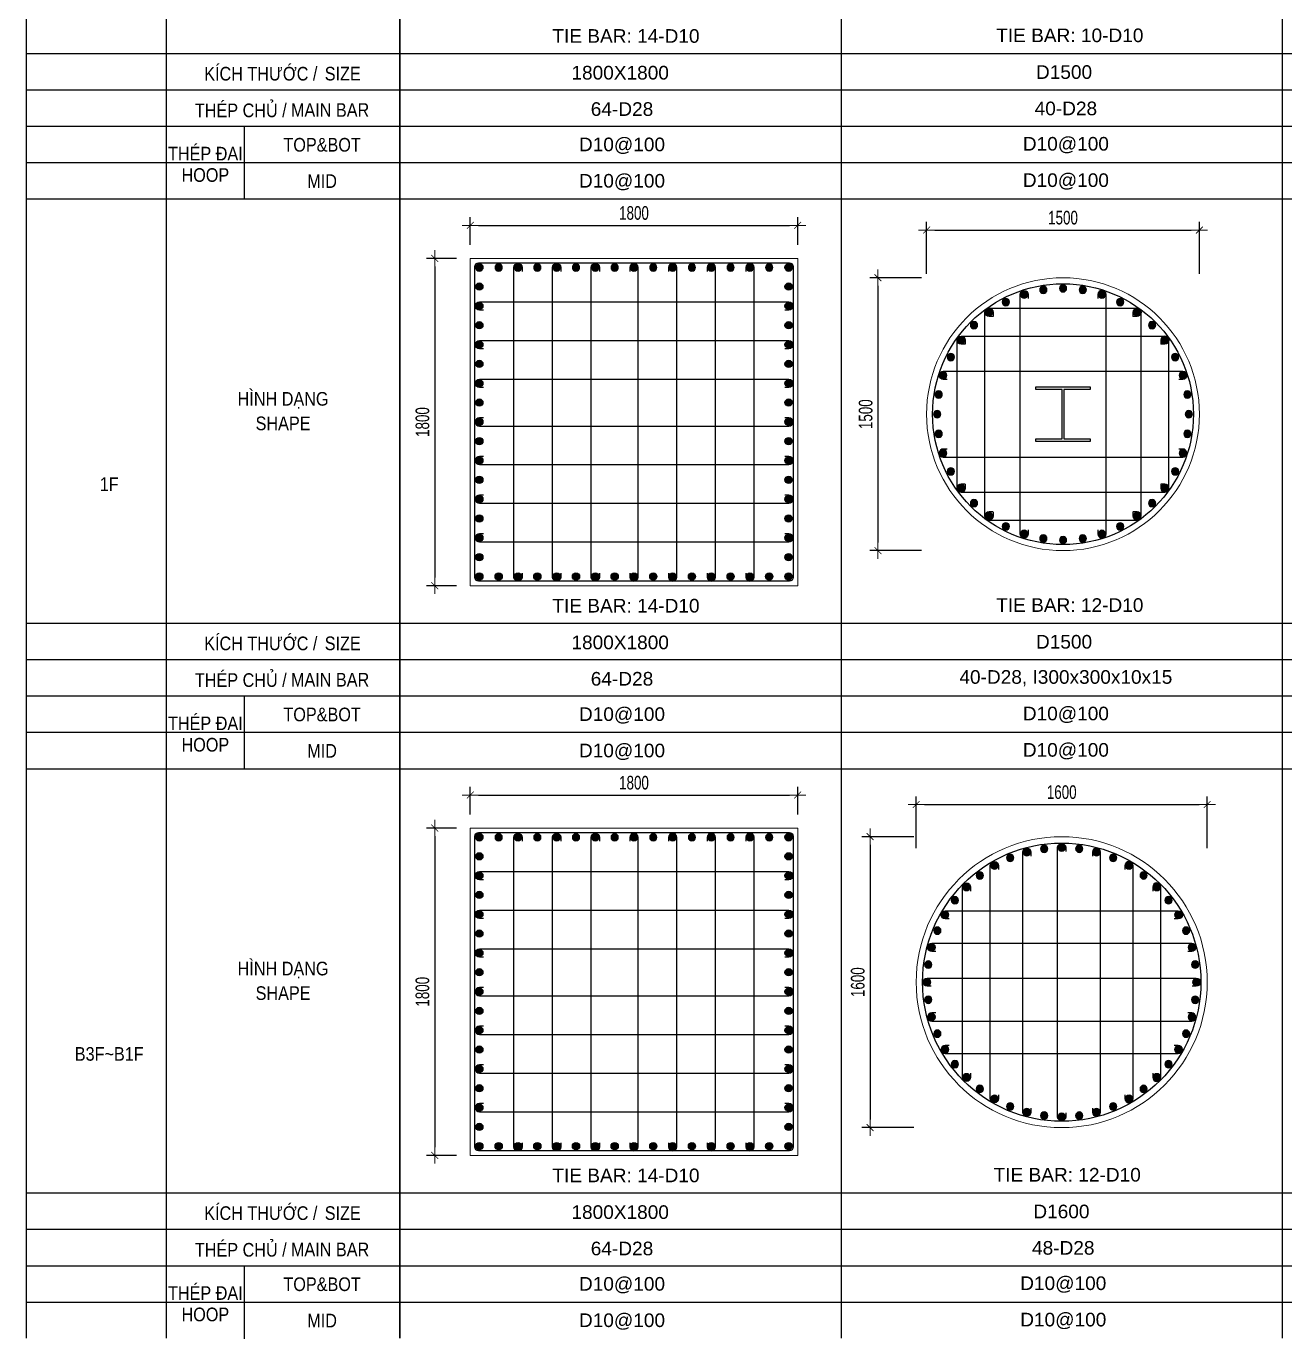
# Model space of a CAD drawing. Header units: millimetres. Extents: x 49323 to 380960, y -6102 to 181761.
# Drawn here: x 364150 to 371069, y 67990 to 75208 of the extents above; entities that cross this region are included whole.
import ezdxf
from ezdxf.enums import TextEntityAlignment as Align

# ---------------------------------------------------------------- set-up
doc = ezdxf.new("R2010")
doc.units = ezdxf.units.MM
doc.linetypes.add('CENTER2', pattern=[1.125, 0.75, -0.125, 0.125, -0.125])
doc.layers.get('Defpoints').update_dxf_attribs({"color": 151, "lineweight": 9})
for name, color, linetype in [('2', 2, 'Continuous'), ('CEN', 1, 'CENTER2'), ('STL', 3, 'Continuous'), ('TIT1', 3, 'Continuous')]:
    doc.layers.add(name, color=color, linetype=linetype)
for name, color, linetype, lineweight in [('NDC_S_CONTINUOUS', 3, 'Continuous', 20), ('NDC_S_DIM', 1, 'Continuous', 15), ('NDC_S_VN TEXT', 7, 'Continuous', 20)]:
    doc.layers.add(name, color=color, linetype=linetype, lineweight=lineweight)
doc.styles.add('NDC_ARIAL', font='arial.ttf', dxfattribs={"width": 0.85})
doc.styles.add('NDC_DIM', font='', dxfattribs={"width": 0.75})
doc.styles.get('NDC_DIM').set_extended_font_data('Dotum')
doc.dimstyles.new('NDC_dim_30', dxfattribs={"dimscale": 30, "dimtxt": 2.5, "dimasz": 1.5, "dimexe": 1.5, "dimexo": 2.5, "dimgap": 1, "dimtad": 1, "dimdec": 0, "dimzin": 0, "dimdsep": 46, "dimtxsty": 'NDC_DIM', "dimblk": 'DIMMARK', "dimcen": 0.09, "dimdle": 1.2, "dimclrd": 1, "dimclre": 1, "dimclrt": 3, "dimadec": 0, "dimazin": 0, "dimtfac": 1, "dimtdec": 0, "dimtix": 1, "dimtofl": 0, "dimtmove": 0, "dimatfit": 3, "dimfxl": 8, "dimfxlon": 1, "dimtolj": 1, "dimtzin": 0, "dimarcsym": 0})

# ---------------------------------------------------------------- blocks, each defined once
blk = doc.blocks.new('DIMMARK')
at = {"layer": 'NDC_S_DIM', "color": 1}
blk.add_line((-1.5, 0), (1, 0), dxfattribs=at)
at = {"layer": 'NDC_S_DIM', "color": 2, "const_width": 0.1}
blk.add_lwpolyline([(-0.42, -0.42), (0.42, 0.42)], dxfattribs=at)
blk = doc.blocks.new('*D2101')
at = {"layer": 'Defpoints', "color": 0, "ltscale": 40, "transparency": 16777216}
for p in [(368391.3, 70980.1), (366591.3, 70798.5), (368391.3, 70798.5)]:
    blk.add_point(p, dxfattribs=at)
at = {"layer": 'NDC_S_DIM', "color": 1, "lineweight": -2, "ltscale": 40, "transparency": 16777216}
for p, q in [((366591.3, 70873.5), (366591.3, 71025.1)), ((368391.3, 70873.5), (368391.3, 71025.1)), ((366636.3, 70980.1), (368346.3, 70980.1))]:
    blk.add_line(p, q, dxfattribs=at)
at = {"layer": 'NDC_S_DIM', "color": 1, "lineweight": -2, "ltscale": 40, "transparency": 16777216, "xscale": 45, "yscale": 45, "zscale": 45, "rotation": 180}
blk.add_blockref('DIMMARK', (366591.3, 70980.1), dxfattribs=at)
at = {"layer": 'NDC_S_DIM', "color": 1, "lineweight": -2, "ltscale": 40, "transparency": 16777216, "xscale": 45, "yscale": 45, "zscale": 45}
blk.add_blockref('DIMMARK', (368391.3, 70980.1), dxfattribs=at)
at = {"layer": 'NDC_S_DIM', "color": 3, "ltscale": 40, "transparency": 16777216, "insert": (367491.3, 71047.7), "char_height": 75, "attachment_point": 5, "style": 'NDC_DIM'}
blk.add_mtext('\\A1;1800', dxfattribs=at)
blk = doc.blocks.new('*D2102')
at = {"layer": 'Defpoints', "color": 0, "ltscale": 40, "transparency": 16777216}
for p in [(366591.3, 70798.5), (366395.9, 68998.5), (366591.3, 68998.5)]:
    blk.add_point(p, dxfattribs=at)
at = {"layer": 'NDC_S_DIM', "color": 1, "lineweight": -2, "ltscale": 40, "transparency": 16777216}
for p, q in [((366516.3, 70798.5), (366350.9, 70798.5)), ((366395.9, 70753.5), (366395.9, 69043.5)), ((366516.3, 68998.5), (366350.9, 68998.5))]:
    blk.add_line(p, q, dxfattribs=at)
at = {"layer": 'NDC_S_DIM', "color": 1, "lineweight": -2, "ltscale": 40, "transparency": 16777216, "xscale": 45, "yscale": 45, "zscale": 45}
for p, rotation in [((366395.9, 70798.5), 90), ((366395.9, 68998.5), 270)]:
    blk.add_blockref('DIMMARK', p, dxfattribs=dict(at, rotation=rotation))
at = {"layer": 'NDC_S_DIM', "color": 3, "ltscale": 40, "transparency": 16777216, "insert": (366328.4, 69898.5), "char_height": 75, "attachment_point": 5, "rotation": 90, "style": 'NDC_DIM'}
blk.add_mtext('\\A1;1800', dxfattribs=at)
blk = doc.blocks.new('8')
at = {"layer": '2'}
blk.add_hatch(color=256, dxfattribs=at).paths.add_polyline_path([(20, 0, 0.386127), (1.9, 19.9), (-1.9, 19.9, 0.386127), (-20, 0, 1)])
blk.add_circle((0, 0), 20, dxfattribs=at)
blk = doc.blocks.new('5')
at = {"layer": 'CEN', "rotation": 180}
blk.add_blockref('8', (0, 0), dxfattribs=at)
blk = doc.blocks.new('*U2041')
at = {"layer": 'STL', "xscale": -1, "rotation": 270}
blk.add_blockref('5', (0, 0), dxfattribs=at)
blk = doc.blocks.new('*U2042')
at = {"layer": 'NDC_S_DIM', "color": 0, "linetype": 'ByBlock', "lineweight": -2, "transparency": 16777216}
for p in [(308694.2, 70751.5), (308800.5, 70751.5), (308906.8, 70751.5), (309013.1, 70751.5), (309119.4, 70751.5), (309225.6, 70751.5), (309331.9, 70751.5), (309438.2, 70751.5), (309544.5, 70751.5), (309650.7, 70751.5), (309757, 70751.5), (309863.3, 70751.5), (309969.6, 70751.5), (310075.9, 70751.5), (310182.1, 70751.5), (310288.4, 70751.5), (310394.7, 70751.5)]:
    blk.add_blockref('*U2041', p, dxfattribs=at)
blk = doc.blocks.new('*U2017')
at = {"layer": 'STL', "xscale": -1, "rotation": 270}
blk.add_blockref('5', (0, 0), dxfattribs=at)
blk = doc.blocks.new('*U2018')
at = {"layer": 'NDC_S_DIM', "color": 0, "linetype": 'ByBlock', "lineweight": -2, "transparency": 16777216}
for p in [(308694.2, 70751.5), (308800.5, 70751.5), (308906.8, 70751.5), (309013.1, 70751.5), (309119.4, 70751.5), (309225.6, 70751.5), (309331.9, 70751.5), (309438.2, 70751.5), (309544.5, 70751.5), (309650.7, 70751.5), (309757, 70751.5), (309863.3, 70751.5), (309969.6, 70751.5), (310075.9, 70751.5), (310182.1, 70751.5), (310288.4, 70751.5), (310394.7, 70751.5)]:
    blk.add_blockref('*U2017', p, dxfattribs=at)
blk = doc.blocks.new('*U2025')
at = {"layer": 'STL', "xscale": -1, "rotation": 270}
blk.add_blockref('5', (0, 0), dxfattribs=at)
blk = doc.blocks.new('*U2026')
at = {"layer": 'NDC_S_DIM', "color": 0, "linetype": 'ByBlock', "lineweight": -2, "transparency": 16777216}
for p in [(308694.2, 70751.5), (308800.5, 70751.5), (308906.8, 70751.5), (309013.1, 70751.5), (309119.4, 70751.5), (309225.6, 70751.5), (309331.9, 70751.5), (309438.2, 70751.5), (309544.5, 70751.5), (309650.7, 70751.5), (309757, 70751.5), (309863.3, 70751.5), (309969.6, 70751.5), (310075.9, 70751.5), (310182.1, 70751.5), (310288.4, 70751.5), (310394.7, 70751.5)]:
    blk.add_blockref('*U2025', p, dxfattribs=at)
blk = doc.blocks.new('*U2039')
at = {"layer": 'STL', "xscale": -1, "rotation": 270}
blk.add_blockref('5', (0, 0), dxfattribs=at)
blk = doc.blocks.new('*U2040')
at = {"layer": 'NDC_S_DIM', "color": 0, "linetype": 'ByBlock', "lineweight": -2, "transparency": 16777216}
for p in [(308694.2, 70751.5), (308800.5, 70751.5), (308906.8, 70751.5), (309013.1, 70751.5), (309119.4, 70751.5), (309225.6, 70751.5), (309331.9, 70751.5), (309438.2, 70751.5), (309544.5, 70751.5), (309650.7, 70751.5), (309757, 70751.5), (309863.3, 70751.5), (309969.6, 70751.5), (310075.9, 70751.5), (310182.1, 70751.5), (310288.4, 70751.5), (310394.7, 70751.5)]:
    blk.add_blockref('*U2039', p, dxfattribs=at)
blk = doc.blocks.new('*U2015')
at = {"layer": 'STL', "xscale": -1}
blk.add_blockref('5', (0, 0), dxfattribs=at)
blk = doc.blocks.new('*U2016')
at = {"layer": 'NDC_S_DIM', "color": 0, "linetype": 'ByBlock', "lineweight": -2, "transparency": 16777216}
for p, rotation in [((295948.3, 68563.1), 15), ((296043.2, 68582), 7.500000000000014), ((296236.4, 68582), 352.5), ((296331.3, 68563.1), 344.9999999999999), ((295769.8, 68489.2), 29.99999999999999), ((295856.6, 68532), 22.49999999999999), ((296423, 68532), 337.4999999999999), ((296509.8, 68489.2), 329.9999999999999), ((295689.3, 68435.4), 37.50000000000001), ((296590.3, 68435.4), 322.5), ((295616.5, 68371.6), 45.00000000000001), ((296663, 68371.6), 315), ((295552.7, 68298.8), 52.49999999999999), ((296726.9, 68298.8), 307.5), ((295498.9, 68218.4), 59.99999999999999), ((296780.6, 68218.4), 300.0000000000001), ((295456.1, 68131.5), 67.5), ((296823.5, 68131.5), 292.4999999999999), ((295425, 68039.9), 75.00000000000001), ((296854.6, 68039.9), 285), ((295406.1, 67944.9), 82.50000000000001), ((296873.5, 67944.9), 277.5), ((295399.8, 67848.4), 90), ((296879.8, 67848.4), 270), ((295406.1, 67751.8), 97.5), ((296873.5, 67751.8), 262.5), ((295425, 67656.8), 105), ((296854.6, 67656.8), 255), ((295456.1, 67565.2), 112.5), ((296823.5, 67565.2), 247.5), ((295498.9, 67478.4), 120), ((296780.6, 67478.4), 240), ((295552.7, 67397.9), 127.5), ((296726.9, 67397.9), 232.5), ((295616.5, 67325.1), 135), ((296663, 67325.1), 225.0000000000001), ((295689.3, 67261.3), 142.5), ((296590.3, 67261.3), 217.5), ((295769.8, 67207.5), 150), ((296509.8, 67207.5), 210), ((295856.6, 67164.7), 157.5), ((295948.3, 67133.6), 165), ((296043.2, 67114.7), 172.5), ((296139.8, 67108.4), 180), ((296236.4, 67114.7), 187.5), ((296331.3, 67133.6), 195), ((296423, 67164.7), 202.5000000000001)]:
    blk.add_blockref('*U2015', p, dxfattribs=dict(at, rotation=rotation))
blk.add_blockref('*U2015', (296139.8, 68588.4), dxfattribs=at)
blk = doc.blocks.new('*D2109')
at = {"layer": 'Defpoints', "color": 0, "ltscale": 40, "transparency": 16777216}
for p in [(370643, 70928), (369043, 69951.2), (370643, 69951.2)]:
    blk.add_point(p, dxfattribs=at)
at = {"layer": 'NDC_S_DIM', "color": 1, "lineweight": -2, "ltscale": 40, "transparency": 16777216}
for p, q in [((369043, 70688), (369043, 70973)), ((370643, 70688), (370643, 70973)), ((369088, 70928), (370598, 70928))]:
    blk.add_line(p, q, dxfattribs=at)
at = {"layer": 'NDC_S_DIM', "color": 1, "lineweight": -2, "ltscale": 40, "transparency": 16777216, "xscale": 45, "yscale": 45, "zscale": 45, "rotation": 180}
blk.add_blockref('DIMMARK', (369043, 70928), dxfattribs=at)
at = {"layer": 'NDC_S_DIM', "color": 1, "lineweight": -2, "ltscale": 40, "transparency": 16777216, "xscale": 45, "yscale": 45, "zscale": 45}
blk.add_blockref('DIMMARK', (370643, 70928), dxfattribs=at)
at = {"layer": 'NDC_S_DIM', "color": 3, "ltscale": 40, "transparency": 16777216, "insert": (369843, 70995.6), "char_height": 75, "attachment_point": 5, "style": 'NDC_DIM'}
blk.add_mtext('\\A1;1600', dxfattribs=at)
blk = doc.blocks.new('*D2110')
at = {"layer": 'Defpoints', "color": 0, "ltscale": 40, "transparency": 16777216}
for p in [(369843, 70751.2), (368789.5, 69151.2), (369843, 69151.2)]:
    blk.add_point(p, dxfattribs=at)
at = {"layer": 'NDC_S_DIM', "color": 1, "lineweight": -2, "ltscale": 40, "transparency": 16777216}
for p, q in [((369029.5, 70751.2), (368744.5, 70751.2)), ((368789.5, 70706.2), (368789.5, 69196.2)), ((369029.5, 69151.2), (368744.5, 69151.2))]:
    blk.add_line(p, q, dxfattribs=at)
at = {"layer": 'NDC_S_DIM', "color": 1, "lineweight": -2, "ltscale": 40, "transparency": 16777216, "xscale": 45, "yscale": 45, "zscale": 45}
for p, rotation in [((368789.5, 70751.2), 90), ((368789.5, 69151.2), 270)]:
    blk.add_blockref('DIMMARK', p, dxfattribs=dict(at, rotation=rotation))
at = {"layer": 'NDC_S_DIM', "color": 3, "ltscale": 40, "transparency": 16777216, "insert": (368721.9, 69951.2), "char_height": 75, "attachment_point": 5, "rotation": 90, "style": 'NDC_DIM'}
blk.add_mtext('\\A1;1600', dxfattribs=at)
blk = doc.blocks.new('*D2115')
at = {"layer": 'Defpoints', "color": 0, "ltscale": 40, "transparency": 16777216}
for p in [(368391.3, 74112.8), (366591.3, 73931.2), (368391.3, 73931.2)]:
    blk.add_point(p, dxfattribs=at)
at = {"layer": 'NDC_S_DIM', "color": 1, "lineweight": -2, "ltscale": 40, "transparency": 16777216}
for p, q in [((366591.3, 74006.2), (366591.3, 74157.8)), ((368391.3, 74006.2), (368391.3, 74157.8)), ((366636.3, 74112.8), (368346.3, 74112.8))]:
    blk.add_line(p, q, dxfattribs=at)
at = {"layer": 'NDC_S_DIM', "color": 1, "lineweight": -2, "ltscale": 40, "transparency": 16777216, "xscale": 45, "yscale": 45, "zscale": 45, "rotation": 180}
blk.add_blockref('DIMMARK', (366591.3, 74112.8), dxfattribs=at)
at = {"layer": 'NDC_S_DIM', "color": 1, "lineweight": -2, "ltscale": 40, "transparency": 16777216, "xscale": 45, "yscale": 45, "zscale": 45}
blk.add_blockref('DIMMARK', (368391.3, 74112.8), dxfattribs=at)
at = {"layer": 'NDC_S_DIM', "color": 3, "ltscale": 40, "transparency": 16777216, "insert": (367491.3, 74180.4), "char_height": 75, "attachment_point": 5, "style": 'NDC_DIM'}
blk.add_mtext('\\A1;1800', dxfattribs=at)
blk = doc.blocks.new('*D2116')
at = {"layer": 'Defpoints', "color": 0, "ltscale": 40, "transparency": 16777216}
for p in [(366591.3, 73931.2), (366395.9, 72131.2), (366591.3, 72131.2)]:
    blk.add_point(p, dxfattribs=at)
at = {"layer": 'NDC_S_DIM', "color": 1, "lineweight": -2, "ltscale": 40, "transparency": 16777216}
for p, q in [((366516.3, 73931.2), (366350.9, 73931.2)), ((366395.9, 73886.2), (366395.9, 72176.2)), ((366516.3, 72131.2), (366350.9, 72131.2))]:
    blk.add_line(p, q, dxfattribs=at)
at = {"layer": 'NDC_S_DIM', "color": 1, "lineweight": -2, "ltscale": 40, "transparency": 16777216, "xscale": 45, "yscale": 45, "zscale": 45}
for p, rotation in [((366395.9, 73931.2), 90), ((366395.9, 72131.2), 270)]:
    blk.add_blockref('DIMMARK', p, dxfattribs=dict(at, rotation=rotation))
at = {"layer": 'NDC_S_DIM', "color": 3, "ltscale": 40, "transparency": 16777216, "insert": (366328.4, 73031.2), "char_height": 75, "attachment_point": 5, "rotation": 90, "style": 'NDC_DIM'}
blk.add_mtext('\\A1;1800', dxfattribs=at)
blk = doc.blocks.new('*U2086')
at = {"layer": 'STL', "xscale": -1, "rotation": 270}
blk.add_blockref('5', (0, 0), dxfattribs=at)
blk = doc.blocks.new('*U2080')
at = {"layer": 'NDC_S_DIM', "color": 0, "linetype": 'ByBlock', "lineweight": -2, "transparency": 16777216}
for p in [(308694.2, 70751.5), (308800.5, 70751.5), (308906.8, 70751.5), (309013.1, 70751.5), (309119.4, 70751.5), (309225.6, 70751.5), (309331.9, 70751.5), (309438.2, 70751.5), (309544.5, 70751.5), (309650.7, 70751.5), (309757, 70751.5), (309863.3, 70751.5), (309969.6, 70751.5), (310075.9, 70751.5), (310182.1, 70751.5), (310288.4, 70751.5), (310394.7, 70751.5)]:
    blk.add_blockref('*U2086', p, dxfattribs=at)
blk = doc.blocks.new('*U2077')
at = {"layer": 'STL', "xscale": -1, "rotation": 270}
blk.add_blockref('5', (0, 0), dxfattribs=at)
blk = doc.blocks.new('*U2078')
at = {"layer": 'NDC_S_DIM', "color": 0, "linetype": 'ByBlock', "lineweight": -2, "transparency": 16777216}
for p in [(308694.2, 70751.5), (308800.5, 70751.5), (308906.8, 70751.5), (309013.1, 70751.5), (309119.4, 70751.5), (309225.6, 70751.5), (309331.9, 70751.5), (309438.2, 70751.5), (309544.5, 70751.5), (309650.7, 70751.5), (309757, 70751.5), (309863.3, 70751.5), (309969.6, 70751.5), (310075.9, 70751.5), (310182.1, 70751.5), (310288.4, 70751.5), (310394.7, 70751.5)]:
    blk.add_blockref('*U2077', p, dxfattribs=at)
blk = doc.blocks.new('*U2083')
at = {"layer": 'STL', "xscale": -1, "rotation": 270}
blk.add_blockref('5', (0, 0), dxfattribs=at)
blk = doc.blocks.new('*U2084')
at = {"layer": 'NDC_S_DIM', "color": 0, "linetype": 'ByBlock', "lineweight": -2, "transparency": 16777216}
for p in [(308694.2, 70751.5), (308800.5, 70751.5), (308906.8, 70751.5), (309013.1, 70751.5), (309119.4, 70751.5), (309225.6, 70751.5), (309331.9, 70751.5), (309438.2, 70751.5), (309544.5, 70751.5), (309650.7, 70751.5), (309757, 70751.5), (309863.3, 70751.5), (309969.6, 70751.5), (310075.9, 70751.5), (310182.1, 70751.5), (310288.4, 70751.5), (310394.7, 70751.5)]:
    blk.add_blockref('*U2083', p, dxfattribs=at)
blk = doc.blocks.new('*U2079')
at = {"layer": 'STL', "xscale": -1, "rotation": 270}
blk.add_blockref('5', (0, 0), dxfattribs=at)
blk = doc.blocks.new('*U2085')
at = {"layer": 'NDC_S_DIM', "color": 0, "linetype": 'ByBlock', "lineweight": -2, "transparency": 16777216}
for p in [(308694.2, 70751.5), (308800.5, 70751.5), (308906.8, 70751.5), (309013.1, 70751.5), (309119.4, 70751.5), (309225.6, 70751.5), (309331.9, 70751.5), (309438.2, 70751.5), (309544.5, 70751.5), (309650.7, 70751.5), (309757, 70751.5), (309863.3, 70751.5), (309969.6, 70751.5), (310075.9, 70751.5), (310182.1, 70751.5), (310288.4, 70751.5), (310394.7, 70751.5)]:
    blk.add_blockref('*U2079', p, dxfattribs=at)
blk = doc.blocks.new('*U2081')
at = {"layer": 'STL', "xscale": -1}
blk.add_blockref('5', (0, 0), dxfattribs=at)
blk = doc.blocks.new('*U2082')
at = {"layer": 'NDC_S_DIM', "color": 0, "linetype": 'ByBlock', "lineweight": -2, "transparency": 16777216}
for p, rotation in [((295825.5, 68465.1), 27.00000000000001), ((295925.9, 68506.7), 18.00000000000001), ((296031.5, 68532), 8.999999999999943), ((296248.1, 68532), 351.0000000000001), ((296353.7, 68506.7), 342.0000000000001), ((296454, 68465.1), 333), ((295732.9, 68408.3), 36), ((296546.6, 68408.3), 324), ((295650.3, 68337.8), 45.00000000000001), ((296629.2, 68337.8), 315), ((295579.8, 68255.2), 54), ((296699.8, 68255.2), 306), ((295523, 68162.6), 63), ((296756.5, 68162.6), 297), ((295481.5, 68062.3), 72), ((296798.1, 68062.3), 288), ((295456.1, 67956.6), 81), ((296823.5, 67956.6), 279), ((295447.6, 67848.4), 90), ((296832, 67848.4), 270), ((295456.1, 67740.1), 99.00000000000001), ((296823.5, 67740.1), 261), ((295481.5, 67634.5), 108), ((296798.1, 67634.5), 252), ((295523, 67534.1), 117), ((296756.5, 67534.1), 243), ((295579.8, 67441.5), 126), ((296699.8, 67441.5), 234), ((295650.3, 67358.9), 135), ((296629.2, 67358.9), 225.0000000000001), ((295732.9, 67288.4), 144), ((296546.6, 67288.4), 216), ((295825.5, 67231.6), 153), ((295925.9, 67190), 162.0000000000001), ((296353.7, 67190), 197.9999999999999), ((296454, 67231.6), 207), ((296031.5, 67164.7), 171), ((296139.8, 67156.2), 180), ((296248.1, 67164.7), 189)]:
    blk.add_blockref('*U2081', p, dxfattribs=dict(at, rotation=rotation))
blk.add_blockref('*U2081', (296139.8, 68540.5), dxfattribs=at)
blk = doc.blocks.new('*D2111')
at = {"layer": 'Defpoints', "color": 0, "ltscale": 40, "transparency": 16777216}
for p in [(370600.2, 74087), (369100.2, 73074.3), (370600.2, 73074.3)]:
    blk.add_point(p, dxfattribs=at)
at = {"layer": 'NDC_S_DIM', "color": 1, "lineweight": -2, "ltscale": 40, "transparency": 16777216}
for p, q in [((369100.2, 73847), (369100.2, 74132)), ((370600.2, 73847), (370600.2, 74132)), ((369145.2, 74087), (370555.2, 74087))]:
    blk.add_line(p, q, dxfattribs=at)
at = {"layer": 'NDC_S_DIM', "color": 1, "lineweight": -2, "ltscale": 40, "transparency": 16777216, "xscale": 45, "yscale": 45, "zscale": 45, "rotation": 180}
blk.add_blockref('DIMMARK', (369100.2, 74087), dxfattribs=at)
at = {"layer": 'NDC_S_DIM', "color": 1, "lineweight": -2, "ltscale": 40, "transparency": 16777216, "xscale": 45, "yscale": 45, "zscale": 45}
blk.add_blockref('DIMMARK', (370600.2, 74087), dxfattribs=at)
at = {"layer": 'NDC_S_DIM', "color": 3, "ltscale": 40, "transparency": 16777216, "insert": (369850.2, 74154.6), "char_height": 75, "attachment_point": 5, "style": 'NDC_DIM'}
blk.add_mtext('\\A1;1500', dxfattribs=at)
blk = doc.blocks.new('*D2112')
at = {"layer": 'Defpoints', "color": 0, "ltscale": 40, "transparency": 16777216}
for p in [(369850.2, 73824.3), (368832.8, 72324.3), (369850.2, 72324.3)]:
    blk.add_point(p, dxfattribs=at)
at = {"layer": 'NDC_S_DIM', "color": 1, "lineweight": -2, "ltscale": 40, "transparency": 16777216}
for p, q in [((369072.8, 73824.3), (368787.8, 73824.3)), ((368832.8, 73779.3), (368832.8, 72369.3)), ((369072.8, 72324.3), (368787.8, 72324.3))]:
    blk.add_line(p, q, dxfattribs=at)
at = {"layer": 'NDC_S_DIM', "color": 1, "lineweight": -2, "ltscale": 40, "transparency": 16777216, "xscale": 45, "yscale": 45, "zscale": 45}
for p, rotation in [((368832.8, 73824.3), 90), ((368832.8, 72324.3), 270)]:
    blk.add_blockref('DIMMARK', p, dxfattribs=dict(at, rotation=rotation))
at = {"layer": 'NDC_S_DIM', "color": 3, "ltscale": 40, "transparency": 16777216, "insert": (368765.2, 73074.3), "char_height": 75, "attachment_point": 5, "rotation": 90, "style": 'NDC_DIM'}
blk.add_mtext('\\A1;1500', dxfattribs=at)

msp = doc.modelspace()

# ---------------------------------------------------------------- linework, layer by layer
at = {"layer": '2', "lineweight": -2, "ltscale": 1000}
for points in [[(368366.3, 73886.2), (368366.3, 72176.2, -0.414214), (368346.3, 72156.2), (366636.3, 72156.2, -0.414214), (366616.3, 72176.2), (366616.3, 73886.2, -0.414214), (366636.3, 73906.2), (368346.3, 73906.2, -0.414214)], [(368366.3, 70753.5), (368366.3, 69043.5, -0.414214), (368346.3, 69023.5), (366636.3, 69023.5, -0.414214), (366616.3, 69043.5), (366616.3, 70753.5, -0.414214), (366636.3, 70773.5), (368346.3, 70773.5, -0.414214)]]:
    msp.add_lwpolyline(points, format="xyb", close=True, dxfattribs=at)
at = {"layer": '2'}
for points in [[(366876.1, 72200.9), (366876.1, 72178.7, -1), (366831.1, 72178.7), (366831.1, 73880.7, -1), (366876.1, 73880.7), (366876.1, 73858.6)], [(367088.7, 72200.9), (367088.7, 72178.7, -1), (367043.6, 72178.7), (367043.6, 73880.7, -1), (367088.7, 73880.7), (367088.7, 73858.6)], [(367301.2, 72200.9), (367301.2, 72178.7, -1), (367256.2, 72178.7), (367256.2, 73880.7, -1), (367301.2, 73880.7), (367301.2, 73858.6)], [(367468.8, 72200.9), (367468.8, 72178.7, 1), (367513.8, 72178.7), (367513.8, 73880.7, 1), (367468.8, 73880.7), (367468.8, 73858.6)], [(367681.3, 72200.9), (367681.3, 72178.7, 1), (367726.3, 72178.7), (367726.3, 73880.7, 1), (367681.3, 73880.7), (367681.3, 73858.6)], [(367893.9, 72200.9), (367893.9, 72178.7, 1), (367938.9, 72178.7), (367938.9, 73880.7, 1), (367893.9, 73880.7), (367893.9, 73858.6)], [(368106.4, 72200.9), (368106.4, 72178.7, 1), (368151.5, 72178.7), (368151.5, 73880.7, 1), (368106.4, 73880.7), (368106.4, 73858.6)], [(366663.2, 73647.1), (366641, 73647.1, -1), (366641, 73692.1), (368343.1, 73692.1, -1), (368343.1, 73647.1), (368320.9, 73647.1)], [(369658.8, 72438.1), (369658.8, 72416, -1), (369613.8, 72416), (369613.8, 73732.6, -1), (369658.8, 73732.6), (369658.8, 73710.5)], [(370041.6, 72438.1), (370041.6, 72416, 1), (370086.6, 72416), (370086.6, 73732.6, 1), (370041.6, 73732.6), (370041.6, 73710.5)], [(369465.8, 72536.4), (369465.8, 72514.3, -1), (369420.8, 72514.3), (369420.8, 73634.3, -1), (369465.8, 73634.3), (369465.8, 73612.2)], [(369465.5, 73611.8), (369443.3, 73611.8, -1), (369443.3, 73656.8), (370257, 73656.8, -1), (370257, 73611.8), (370234.9, 73611.8)], [(370234.5, 72536.4), (370234.5, 72514.3, 1), (370279.5, 72514.3), (370279.5, 73634.3, 1), (370234.5, 73634.3), (370234.5, 73612.2)], [(366663.2, 73434.6), (366641, 73434.6, -1), (366641, 73479.6), (368343.1, 73479.6, -1), (368343.1, 73434.6), (368320.9, 73434.6)], [(369312.3, 73458.6), (369290.2, 73458.6, -1), (369290.2, 73503.7), (370410.2, 73503.7, -1), (370410.2, 73458.6), (370388, 73458.6)], [(369312.7, 72689.6), (369312.7, 72667.4, -1), (369267.7, 72667.4), (369267.7, 73481.2, -1), (369312.7, 73481.2), (369312.7, 73459)], [(370387.7, 72689.6), (370387.7, 72667.4, 1), (370432.7, 72667.4), (370432.7, 73481.2, 1), (370387.7, 73481.2), (370387.7, 73459)], [(366663.2, 73222), (366641, 73222, -1), (366641, 73267), (368343.1, 73267, -1), (368343.1, 73222), (368320.9, 73222)], [(369214, 73265.7), (369191.9, 73265.7, -1), (369191.9, 73310.7), (370508.5, 73310.7, -1), (370508.5, 73265.7), (370486.3, 73265.7)], [(366663.2, 73054.5), (366641, 73054.5, 1), (366641, 73009.4), (368343.1, 73009.4, 1), (368343.1, 73054.5), (368320.9, 73054.5)], [(366663.2, 72841.9), (366641, 72841.9, 1), (366641, 72796.9), (368343.1, 72796.9, 1), (368343.1, 72841.9), (368320.9, 72841.9)], [(369214, 72882.9), (369191.9, 72882.9, 1), (369191.9, 72837.9), (370508.5, 72837.9, 1), (370508.5, 72882.9), (370486.3, 72882.9)], [(369312.3, 72690), (369290.2, 72690, 1), (369290.2, 72644.9), (370410.2, 72644.9, 1), (370410.2, 72690), (370388, 72690)], [(366663.2, 72629.4), (366641, 72629.4, 1), (366641, 72584.3), (368343.1, 72584.3, 1), (368343.1, 72629.4), (368320.9, 72629.4)], [(369465.5, 72536.8), (369443.3, 72536.8, 1), (369443.3, 72491.8), (370257, 72491.8, 1), (370257, 72536.8), (370234.9, 72536.8)], [(366663.2, 72416.8), (366641, 72416.8, 1), (366641, 72371.8), (368343.1, 72371.8, 1), (368343.1, 72416.8), (368320.9, 72416.8)], [(366876.1, 69068.2), (366876.1, 69046, -1), (366831.1, 69046), (366831.1, 70748, -1), (366876.1, 70748), (366876.1, 70725.9)], [(367088.7, 69068.2), (367088.7, 69046, -1), (367043.6, 69046), (367043.6, 70748, -1), (367088.7, 70748), (367088.7, 70725.9)], [(367301.2, 69068.2), (367301.2, 69046, -1), (367256.2, 69046), (367256.2, 70748, -1), (367301.2, 70748), (367301.2, 70725.9)], [(367468.8, 69068.2), (367468.8, 69046, 1), (367513.8, 69046), (367513.8, 70748, 1), (367468.8, 70748), (367468.8, 70725.9)], [(367681.3, 69068.2), (367681.3, 69046, 1), (367726.3, 69046), (367726.3, 70748, 1), (367681.3, 70748), (367681.3, 70725.9)], [(367893.9, 69068.2), (367893.9, 69046, 1), (367938.9, 69046), (367938.9, 70748, 1), (367893.9, 70748), (367893.9, 70725.9)], [(368106.4, 69068.2), (368106.4, 69046, 1), (368151.5, 69046), (368151.5, 70748, 1), (368106.4, 70748), (368106.4, 70725.9)], [(369674, 69258.5), (369674, 69236.4, -1), (369628.9, 69236.4), (369628.9, 70666, -1), (369674, 70666), (369674, 70643.8)], [(369865.5, 69233.3), (369865.5, 69211.2, -1), (369820.5, 69211.2), (369820.5, 70691.2, -1), (369865.5, 70691.2), (369865.5, 70669)], [(370012, 69258.5), (370012, 69236.4, 1), (370057, 69236.4), (370057, 70666, 1), (370012, 70666), (370012, 70643.8)], [(369495.5, 69332.5), (369495.5, 69310.3, -1), (369450.5, 69310.3), (369450.5, 70592, -1), (369495.5, 70592), (369495.5, 70569.9)], [(370190.5, 69332.5), (370190.5, 69310.3, 1), (370235.5, 69310.3), (370235.5, 70592, 1), (370190.5, 70592), (370190.5, 70569.9)], [(366663.2, 70514.4), (366641, 70514.4, -1), (366641, 70559.4), (368343.1, 70559.4, -1), (368343.1, 70514.4), (368320.9, 70514.4)], [(369342.2, 69450.1), (369342.2, 69427.9, -1), (369297.2, 69427.9), (369297.2, 70474.4, -1), (369342.2, 70474.4), (369342.2, 70452.3)], [(370343.7, 69450.1), (370343.7, 69427.9, 1), (370388.7, 69427.9), (370388.7, 70474.4, 1), (370343.7, 70474.4), (370343.7, 70452.3)], [(366663.2, 70301.9), (366641, 70301.9, -1), (366641, 70346.9), (368343.1, 70346.9, -1), (368343.1, 70301.9), (368320.9, 70301.9)], [(369224.3, 70298.7), (369202.1, 70298.7, -1), (369202.1, 70343.7), (370483.8, 70343.7, -1), (370483.8, 70298.7), (370461.7, 70298.7)], [(369150.3, 70120.2), (369128.2, 70120.2, -1), (369128.2, 70165.2), (370557.8, 70165.2, -1), (370557.8, 70120.2), (370535.6, 70120.2)], [(366663.2, 70089.3), (366641, 70089.3, -1), (366641, 70134.3), (368343.1, 70134.3, -1), (368343.1, 70089.3), (368320.9, 70089.3)], [(369125.1, 69928.7), (369103, 69928.7, -1), (369103, 69973.7), (370583, 69973.7, -1), (370583, 69928.7), (370560.8, 69928.7)], [(366663.2, 69921.8), (366641, 69921.8, 1), (366641, 69876.7), (368343.1, 69876.7, 1), (368343.1, 69921.8), (368320.9, 69921.8)], [(369150.3, 69782.2), (369128.2, 69782.2, 1), (369128.2, 69737.1), (370557.8, 69737.1, 1), (370557.8, 69782.2), (370535.6, 69782.2)], [(366663.2, 69709.2), (366641, 69709.2, 1), (366641, 69664.2), (368343.1, 69664.2, 1), (368343.1, 69709.2), (368320.9, 69709.2)], [(369224.3, 69603.7), (369202.1, 69603.7, 1), (369202.1, 69558.7), (370483.8, 69558.7, 1), (370483.8, 69603.7), (370461.7, 69603.7)], [(366663.2, 69496.7), (366641, 69496.7, 1), (366641, 69451.6), (368343.1, 69451.6, 1), (368343.1, 69496.7), (368320.9, 69496.7)], [(366663.2, 69284.1), (366641, 69284.1, 1), (366641, 69239.1), (368343.1, 69239.1, 1), (368343.1, 69284.1), (368320.9, 69284.1)]]:
    msp.add_lwpolyline(points, format="xyb", dxfattribs=at)
at = {"layer": '2', "lineweight": -2, "ltscale": 1000}
for centre, radius in [((369850.2, 73074.3), 717.2), ((369843, 69951.2), 765)]:
    msp.add_circle(centre, radius, dxfattribs=at)
at = {"layer": 'NDC_S_CONTINUOUS', "ltscale": 70}
for points in [[(368391.3, 73931.2), (368391.3, 72131.2), (366591.3, 72131.2), (366591.3, 73931.2), (368391.3, 73931.2)], [(368391.3, 70798.5), (368391.3, 68998.5), (366591.3, 68998.5), (366591.3, 70798.5), (368391.3, 70798.5)]]:
    msp.add_lwpolyline(points, dxfattribs=at)
for centre, radius in [((369850.2, 73074.3), 750), ((369843, 69951.2), 800)]:
    msp.add_circle(centre, radius, dxfattribs=at)
at = {"layer": 'TIT1'}
for p, q in [((364149.8, 83894), (364149.8, 67994)), ((364919.9, 83894), (364919.9, 67994)), ((366203.8, 67994), (366203.8, 83894)), ((366203.8, 83894), (366203.8, 67994)), ((368629.9, 83894), (368629.9, 67994)), ((371056, 83894), (371056, 67994)), ((378348.7, 74255.9), (364149.8, 74255.9)), ((378348.7, 71123.2), (364149.8, 71123.2))]:
    msp.add_line(p, q, dxfattribs=at)
at = {"layer": 'TIT1', "color": 8}
for p, q in [((378348.7, 75055.9), (364149.8, 75055.9)), ((378348.7, 74855.9), (364149.8, 74855.9)), ((378348.7, 74655.9), (364149.8, 74655.9)), ((365349.1, 74255.9), (365349.1, 74655.9)), ((378348.7, 74455.9), (364149.8, 74455.9)), ((378348.7, 71923.2), (364149.8, 71923.2)), ((378348.7, 71723.2), (364149.8, 71723.2)), ((378348.7, 71523.2), (364149.8, 71523.2)), ((365349.1, 71123.2), (365349.1, 71523.2)), ((378348.7, 71323.2), (364149.8, 71323.2)), ((378348.7, 68790.4), (364149.8, 68790.4)), ((378348.7, 68590.4), (364149.8, 68590.4)), ((378348.7, 68390.4), (364149.8, 68390.4)), ((365349.1, 67990.4), (365349.1, 68390.4)), ((378348.7, 68190.4), (364149.8, 68190.4))]:
    msp.add_line(p, q, dxfattribs=at)
at = {"layer": 'TIT1', "ltscale": 40}
msp.add_lwpolyline([(369700.2, 73224.3), (370000.2, 73224.3), (370000.2, 73209.3), (369855.2, 73209.3), (369855.2, 72939.3), (370000.2, 72939.3), (370000.2, 72924.3), (369700.2, 72924.3), (369700.2, 72939.3), (369845.2, 72939.3), (369845.2, 73209.3), (369700.2, 73209.3)], close=True, dxfattribs=at)

# ---------------------------------------------------------------- block references
at = {"layer": 'NDC_S_DIM', "xscale": -1}
for name, p, rotation in [('*U2084', (295889.5, -236512.5), 270), ('*U2085', (297590, -236512.5), 270), ('*U2078', (57946.8, 142933.3), 180), ('*U2026', (295889.5, -239645.2), 270), ('*U2040', (297590, -239645.2), 270), ('*U2018', (57946.8, 139800.6), 180)]:
    msp.add_blockref(name, p, dxfattribs=dict(at, rotation=rotation))
at = {"layer": 'NDC_S_DIM'}
for name, p in [('*U2080', (57946.8, 3129.2)), ('*U2082', (73710.4, 5225.9)), ('*U2042', (57946.8, -3.5)), ('*U2016', (73703.2, 2102.8))]:
    msp.add_blockref(name, p, dxfattribs=at)

# ---------------------------------------------------------------- texts
at = {"layer": 'NDC_S_VN TEXT', "style": 'NDC_ARIAL', "width": 0.85}
for s, p in [('KÍCH THƯỚC /', (365439.5, 74955.9)), ('THÉP CHỦ /', (365329.4, 74755.9)), ('THÉP ĐAI', (365134.6, 74516.9)), ('HÌNH DẠNG', (365561.9, 73160.2)), ('KÍCH THƯỚC /', (365439.5, 71823.2)), ('THÉP CHỦ /', (365329.4, 71623.2)), ('THÉP ĐAI', (365134.6, 71384.2)), ('HÌNH DẠNG', (365561.9, 70027.5)), ('KÍCH THƯỚC /', (365439.5, 68690.4)), ('THÉP CHỦ /', (365329.4, 68490.4)), ('THÉP ĐAI', (365134.6, 68251.5))]:
    msp.add_text(s, height=75, dxfattribs=at).set_placement(p, align=Align.MIDDLE)
at = {"layer": 'TIT1', "style": 'NDC_ARIAL'}
for s, p in [('TIE BAR: 14-D10', (367447.2, 75154.1)), ('TIE BAR: 10-D10', (369887.6, 75157.6)), ('D1500', (369855.8, 74955.7)), ('64-D28', (367425.4, 74752.2)), ('40-D28', (369865.9, 74755.7)), ('D10@100', (367425.4, 74552.2)), ('D10@100', (369865.9, 74555.7)), ('D10@100', (367425.4, 74352.2)), ('D10@100', (369865.9, 74355.7)), ('TIE BAR: 14-D10', (367447.2, 72021.4)), ('TIE BAR: 12-D10', (369887.6, 72024.9)), ('D1500', (369855.8, 71823)), ('40-D28, I300x300x10x15', (369865.9, 71623)), ('64-D28', (367425.4, 71619.5)), ('D10@100', (367425.4, 71419.5)), ('D10@100', (369865.9, 71423)), ('D10@100', (367425.4, 71219.5)), ('D10@100', (369865.9, 71223)), ('TIE BAR: 14-D10', (367447.2, 68888.7)), ('TIE BAR: 12-D10', (369873.3, 68892.2)), ('D1600', (369841.4, 68690.3)), ('64-D28', (367425.4, 68486.8)), ('48-D28', (369851.5, 68490.3)), ('D10@100', (367425.4, 68286.8)), ('D10@100', (369851.5, 68290.3)), ('D10@100', (367425.4, 68086.8)), ('D10@100', (369851.5, 68090.3))]:
    msp.add_text(s, height=75, dxfattribs=at).set_placement(p, align=Align.MIDDLE)
at = {"layer": 'TIT1', "color": 6, "style": 'NDC_ARIAL'}
for p in [(367415.3, 74952.2), (367415.3, 71819.5), (367415.3, 68686.8)]:
    msp.add_text('1800X1800', height=75, dxfattribs=at).set_placement(p, align=Align.MIDDLE)
at = {"layer": 'TIT1', "style": 'NDC_ARIAL', "width": 0.85}
for s, p in [('SIZE', (365890, 74947)), ('MAIN BAR', (365820.3, 74747)), ('TOP&BOT', (365776.5, 74555.9)), ('HOOP', (365134.6, 74389.6)), ('MID', (365776.5, 74355.9)), ('SHAPE', (365561.9, 73023.9)), ('1F', (364606, 72689.5)), ('SIZE', (365890, 71814.3)), ('MAIN BAR', (365820.3, 71614.3)), ('TOP&BOT', (365776.5, 71423.2)), ('HOOP', (365134.6, 71256.9)), ('MID', (365776.5, 71223.2)), ('SHAPE', (365561.9, 69891.2)), ('B3F~B1F', (364606, 69556.8)), ('SIZE', (365890, 68681.6)), ('MAIN BAR', (365820.3, 68481.6)), ('TOP&BOT', (365776.5, 68290.4)), ('HOOP', (365134.6, 68124.2)), ('MID', (365776.5, 68090.4))]:
    msp.add_text(s, height=75, dxfattribs=at).set_placement(p, align=Align.MIDDLE)

# ---------------------------------------------------------------- dimensions: what is measured, and where the dimension line sits
at = {"layer": 'NDC_S_DIM', "ltscale": 40}
for base, p1, p2, picture, middle in [((368391.3, 74112.8), (366591.3, 73931.2), (368391.3, 73931.2), '*D2115', (367491.3, 74180.4)), ((370600.2, 74087), (369100.2, 73074.3), (370600.2, 73074.3), '*D2111', (369850.2, 74154.6)), ((368391.3, 70980.1), (366591.3, 70798.5), (368391.3, 70798.5), '*D2101', (367491.3, 71047.7)), ((370643, 70928), (369043, 69951.2), (370643, 69951.2), '*D2109', (369843, 70995.6))]:
    dim = msp.add_linear_dim(base=base, p1=p1, p2=p2, dimstyle='NDC_dim_30', dxfattribs=at)
    dim.commit()
    dim.dimension.update_dxf_attribs({"geometry": picture, "text_midpoint": middle})
for base, p1, p2, picture, middle in [((366395.9, 72131.2), (366591.3, 73931.2), (366591.3, 72131.2), '*D2116', (366328.4, 73031.2)), ((368832.8, 72324.3), (369850.2, 73824.3), (369850.2, 72324.3), '*D2112', (368765.2, 73074.3)), ((366395.9, 68998.5), (366591.3, 70798.5), (366591.3, 68998.5), '*D2102', (366328.4, 69898.5)), ((368789.5, 69151.2), (369843, 70751.2), (369843, 69151.2), '*D2110', (368721.9, 69951.2))]:
    dim = msp.add_linear_dim(base=base, p1=p1, p2=p2, angle=90, dimstyle='NDC_dim_30', dxfattribs=at)
    dim.commit()
    dim.dimension.update_dxf_attribs({"geometry": picture, "text_midpoint": middle})

doc.saveas('drawing.dxf')
